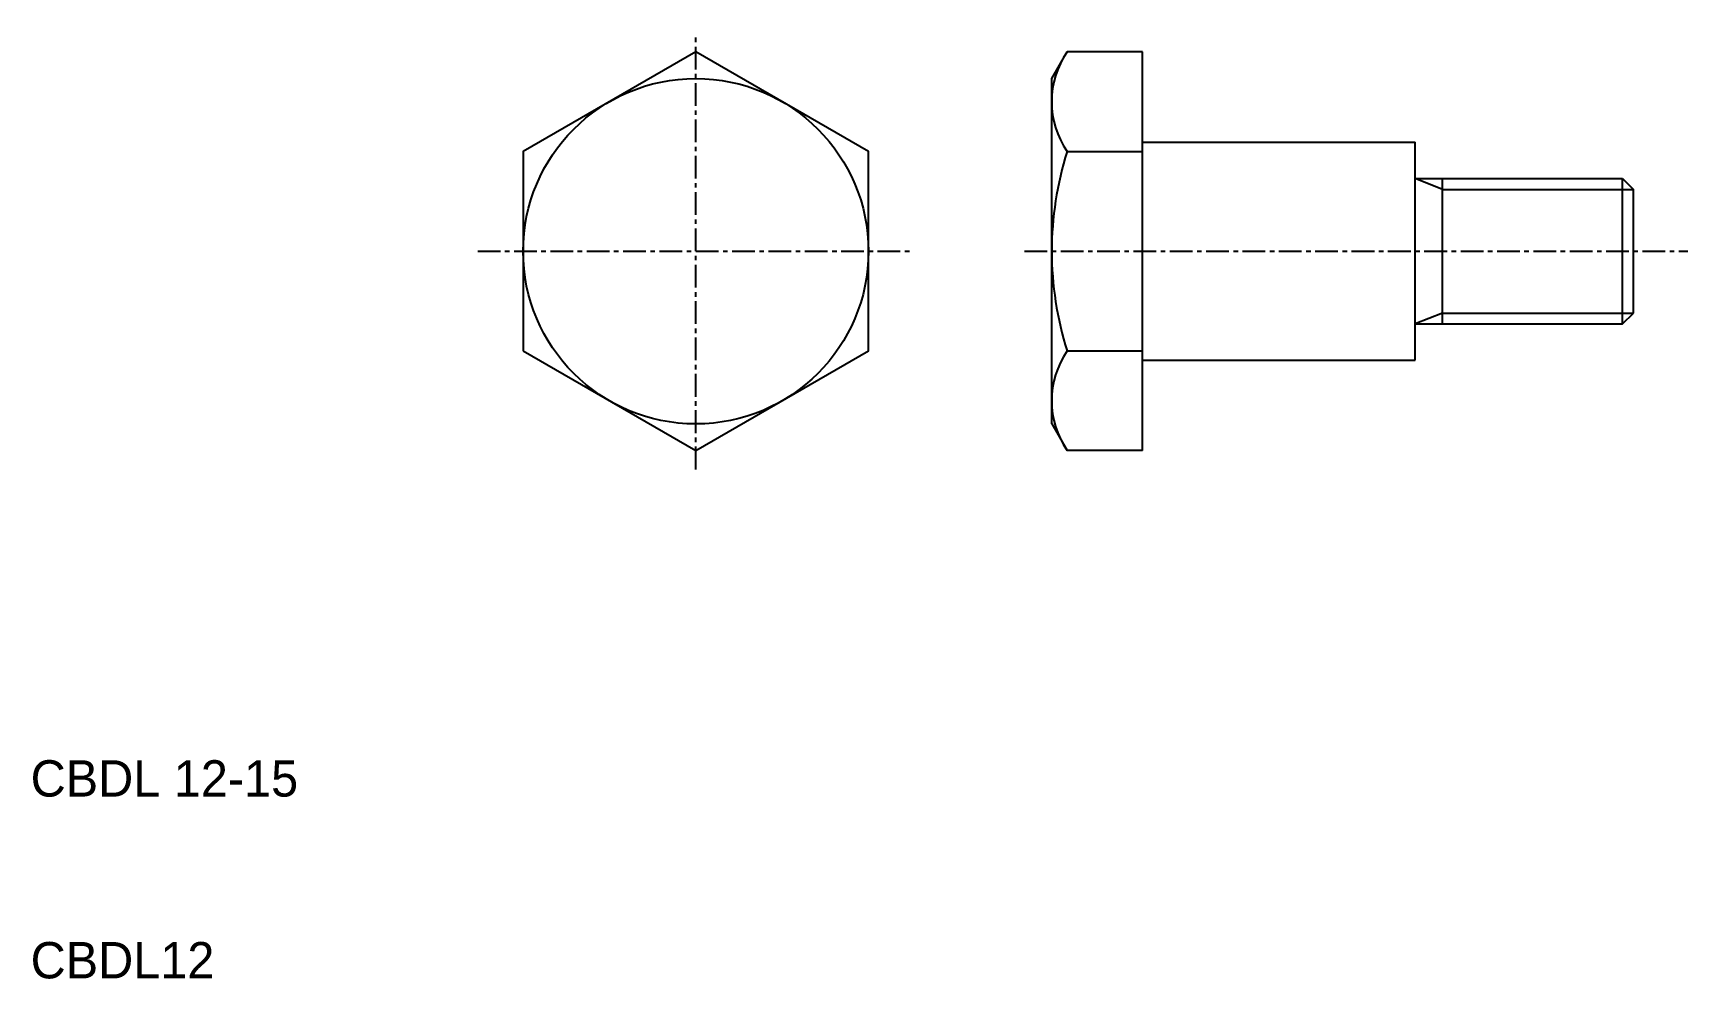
# Model space of a CAD drawing. Extents: x 5.4 to 96.4, y 5.2 to 57.2.
import ezdxf

# ---------------------------------------------------------------- set-up
doc = ezdxf.new("R2010")
doc.units = 0
doc.linetypes.add('CENTER', pattern=[2, 1.25, -0.25, 0.25, -0.25])
doc.layers.get('0').update_dxf_attribs({"linetype": 'CONTINUOUS'})
doc.layers.add('CENTER', color=1, linetype='CENTER')

msp = doc.modelspace()

# ---------------------------------------------------------------- linework, layer by layer
at = {"color": 7, "linetype": 'CONTINUOUS'}
for p, q in [((61.401, 54.747), (62.25, 56.217)), ((66.401, 56.217), (62.25, 56.217)), ((66.401, 34.277), (66.401, 56.217)), ((61.401, 35.747), (61.401, 54.747)), ((66.401, 51.247), (81.401, 51.247)), ((81.401, 39.247), (81.401, 51.247)), ((62.25, 50.732), (66.401, 50.732)), ((62.25, 39.762), (66.401, 39.762)), ((66.401, 39.247), (81.401, 39.247)), ((61.401, 35.747), (62.25, 34.277)), ((66.401, 34.277), (62.25, 34.277))]:
    msp.add_line(p, q, dxfattribs=at)
at = {"color": 3}
for p, q in [((82.901, 48.647), (81.401, 49.247)), ((82.901, 48.647), (93.401, 48.647)), ((82.901, 41.847), (81.401, 41.247)), ((82.901, 41.847), (93.401, 41.847))]:
    msp.add_line(p, q, dxfattribs=at)
for p, q in [((81.401, 49.247), (92.801, 49.247)), ((82.901, 41.247), (82.901, 49.247)), ((92.801, 41.247), (92.801, 49.247)), ((92.801, 49.247), (93.401, 48.647)), ((93.401, 41.847), (93.401, 48.647)), ((81.401, 41.247), (92.801, 41.247)), ((92.801, 41.247), (93.401, 41.847))]:
    msp.add_line(p, q)
at = {"color": 7, "linetype": 'CONTINUOUS'}
msp.add_lwpolyline([(32.321, 39.762), (41.821, 34.277), (51.321, 39.762), (51.321, 50.732), (41.821, 56.217), (32.321, 50.732)], close=True, dxfattribs=at)
msp.add_circle((41.821, 45.247), 9.5, dxfattribs=at)
for centre, radius, start, end in [((66.257, 53.474), 4.856, 145.61575, 214.38425), ((79.553, 45.247), 18.151, 162.41205, 197.58795), ((66.257, 37.02), 4.856, 145.61575, 214.38425)]:
    msp.add_arc(centre, radius, start, end, dxfattribs=at)
at = {"layer": 'CENTER', "color": 1, "linetype": 'CENTER'}
for p, q in [((41.821, 33.247), (41.821, 57.247)), ((29.821, 45.247), (53.821, 45.247)), ((59.901, 45.247), (96.401, 45.247))]:
    msp.add_line(p, q, dxfattribs=at)

# ---------------------------------------------------------------- texts
at = {"color": 7, "linetype": 'CONTINUOUS'}
for s, p in [('CBDL 12-15', (5.227, 15.247)), ('CBDL12', (5.227, 5.247))]:
    msp.add_text(s, height=2, dxfattribs=at).set_placement(p)

doc.saveas('drawing.dxf')
